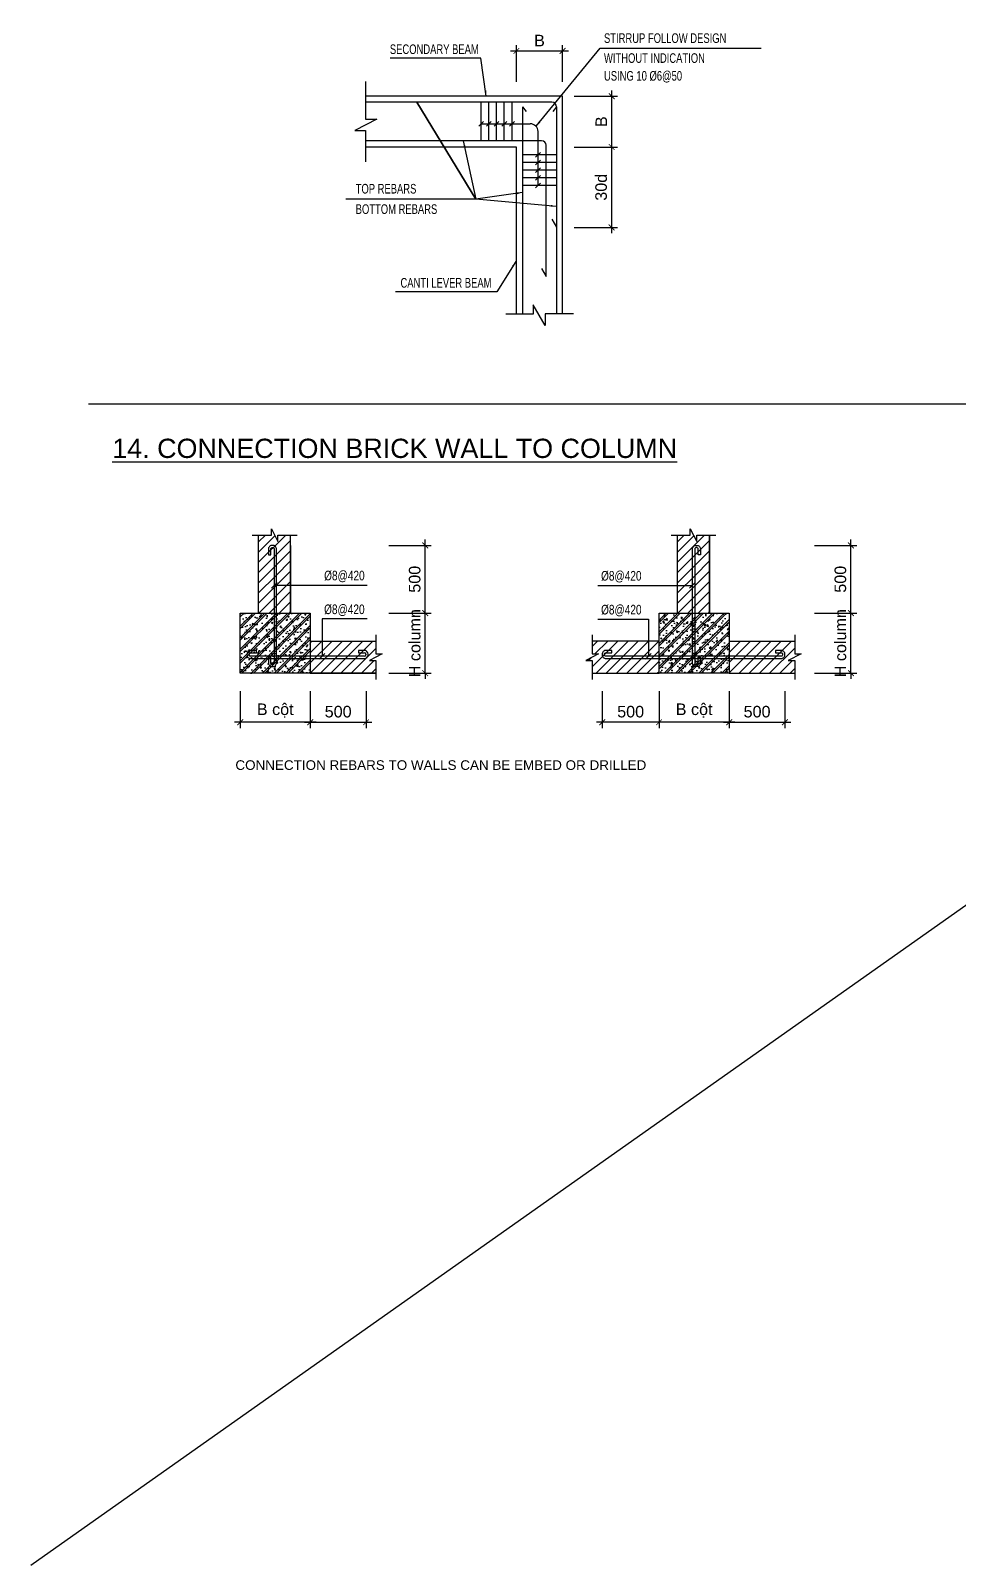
# Model space of a CAD drawing. Header units: millimetres. Extents: x -241424 to 696054, y -125618 to 93710.
# Drawn here: x 201026 to 225090, y -70002 to -30136 of the extents above; entities that cross this region are included whole.
import ezdxf

# ---------------------------------------------------------------- set-up
doc = ezdxf.new("R2010")
doc.units = ezdxf.units.MM
doc.header["$LTSCALE"] = 7
doc.header["$PDMODE"] = 3
doc.layers.get('0').update_dxf_attribs({"linetype": 'CONTINUOUS'})
doc.layers.get('Defpoints').update_dxf_attribs({"color": 6, "linetype": 'CONTINUOUS'})
for name, color, linetype in [('CDC_02_DIM', 1, 'CONTINUOUS'), ('CDC_03_BORDER', 3, 'CONTINUOUS'), ('CDC_05_STEEL', 4, 'CONTINUOUS'), ('CDC_06_TEXT', 2, 'CONTINUOUS'), ('CDC_09_COLUMN', 4, 'CONTINUOUS'), ('CDC_10_HATCH', 251, 'CONTINUOUS'), ('CDC_11_NOTE', 8, 'CONTINUOUS')]:
    doc.layers.add(name, color=color, linetype=linetype)
doc.layers.add('KCS_Plotter', color=11, linetype='CONTINUOUS', plot=False)
doc.styles.add('ARIAL', font='arial.ttf')
doc.dimstyles.new('DIM1-25', dxfattribs={"dimscale": 1.2, "dimtxt": 250, "dimasz": 125, "dimexe": 125, "dimexo": 0.06, "dimgap": 100, "dimtad": 1, "dimdec": 0, "dimzin": 0, "dimdsep": 46, "dimtxsty": 'ARIAL', "dimblk": 'ARCHTICK', "dimcen": 100, "dimdle": 125, "dimclrd": 256, "dimclre": 1, "dimclrt": 2, "dimadec": 0, "dimazin": 0, "dimtfac": 1, "dimtdec": 0, "dimtix": 1, "dimtmove": 2, "dimatfit": 0, "dimfxl": 1, "dimtolj": 1, "dimtzin": 0, "dimarcsym": 0})
pattern_1 = [(45, (-2284938.92, -1509088.31), (-132.582521, 132.582521), [])]

# ---------------------------------------------------------------- blocks, each defined once
blk = doc.blocks.new('_ArchTick')
at = {"color": 0, "linetype": 'ByBlock', "const_width": 0.15}
blk.add_lwpolyline([(-0.5, -0.5), (0.5, 0.5)], dxfattribs=at)
blk = doc.blocks.new('*D327')
at = {"layer": 'CDC_02_DIM', "color": 1, "lineweight": -2, "transparency": 16777216}
for p, q in [((206467, -47297), (206467, -48251)), ((208287, -47297), (208287, -48251))]:
    blk.add_line(p, q, dxfattribs=at)
at = {"layer": 'CDC_02_DIM', "lineweight": -2, "transparency": 16777216}
blk.add_line((208437, -48101), (206317, -48101), dxfattribs=at)
at = {"layer": 'Defpoints', "color": 0, "transparency": 16777216}
for p in [(206467, -47297), (208287, -47297), (206467, -48101)]:
    blk.add_point(p, dxfattribs=at)
at = {"layer": 'CDC_02_DIM', "lineweight": -2, "transparency": 16777216, "xscale": 150, "yscale": 150, "zscale": 150, "rotation": 180}
blk.add_blockref('_ArchTick', (206467, -48101), dxfattribs=at)
at = {"layer": 'CDC_02_DIM', "lineweight": -2, "transparency": 16777216, "xscale": 150, "yscale": 150, "zscale": 150}
blk.add_blockref('_ArchTick', (208287, -48101), dxfattribs=at)
at = {"layer": 'CDC_02_DIM', "color": 2, "transparency": 16777216, "insert": (207377, -47797), "char_height": 300, "attachment_point": 5, "style": 'ARIAL'}
blk.add_mtext('\\A1;B cột', dxfattribs=at)
blk = doc.blocks.new('*D328')
at = {"layer": 'CDC_02_DIM', "color": 1, "lineweight": -2, "transparency": 16777216}
for p, q in [((208287, -47297), (208287, -48251)), ((209736, -47297), (209736, -48251))]:
    blk.add_line(p, q, dxfattribs=at)
at = {"layer": 'CDC_02_DIM', "lineweight": -2, "transparency": 16777216}
blk.add_line((208137, -48101), (209886, -48101), dxfattribs=at)
at = {"layer": 'Defpoints', "color": 0, "transparency": 16777216}
for p in [(208287, -47297), (209736, -47297), (209736, -48101)]:
    blk.add_point(p, dxfattribs=at)
at = {"layer": 'CDC_02_DIM', "lineweight": -2, "transparency": 16777216, "xscale": 150, "yscale": 150, "zscale": 150, "rotation": 180}
blk.add_blockref('_ArchTick', (208287, -48101), dxfattribs=at)
at = {"layer": 'CDC_02_DIM', "lineweight": -2, "transparency": 16777216, "xscale": 150, "yscale": 150, "zscale": 150}
blk.add_blockref('_ArchTick', (209736, -48101), dxfattribs=at)
at = {"layer": 'CDC_02_DIM', "color": 2, "transparency": 16777216, "insert": (209011, -47828), "char_height": 300, "attachment_point": 5, "style": 'ARIAL'}
blk.add_mtext('\\A1;500', dxfattribs=at)
blk = doc.blocks.new('*D329')
at = {"layer": 'CDC_02_DIM', "color": 1, "lineweight": -2, "transparency": 16777216}
for p, q in [((217346, -47297), (217346, -48251)), ((219166, -47297), (219166, -48251))]:
    blk.add_line(p, q, dxfattribs=at)
at = {"layer": 'CDC_02_DIM', "lineweight": -2, "transparency": 16777216}
blk.add_line((219316, -48101), (217196, -48101), dxfattribs=at)
at = {"layer": 'Defpoints', "color": 0, "transparency": 16777216}
for p in [(217346, -47297), (219166, -47297), (217346, -48101)]:
    blk.add_point(p, dxfattribs=at)
at = {"layer": 'CDC_02_DIM', "lineweight": -2, "transparency": 16777216, "xscale": 150, "yscale": 150, "zscale": 150, "rotation": 180}
blk.add_blockref('_ArchTick', (217346, -48101), dxfattribs=at)
at = {"layer": 'CDC_02_DIM', "lineweight": -2, "transparency": 16777216, "xscale": 150, "yscale": 150, "zscale": 150}
blk.add_blockref('_ArchTick', (219166, -48101), dxfattribs=at)
at = {"layer": 'CDC_02_DIM', "color": 2, "transparency": 16777216, "insert": (218256, -47797), "char_height": 300, "attachment_point": 5, "style": 'ARIAL'}
blk.add_mtext('\\A1;B cột', dxfattribs=at)
blk = doc.blocks.new('*D330')
at = {"layer": 'CDC_02_DIM', "color": 1, "lineweight": -2, "transparency": 16777216}
for p, q in [((215868, -47297), (215868, -48251)), ((217346, -47297), (217346, -48251))]:
    blk.add_line(p, q, dxfattribs=at)
at = {"layer": 'CDC_02_DIM', "lineweight": -2, "transparency": 16777216}
blk.add_line((217496, -48101), (215718, -48101), dxfattribs=at)
at = {"layer": 'Defpoints', "color": 0, "transparency": 16777216}
for p in [(215868, -47297), (217346, -47297), (215868, -48101)]:
    blk.add_point(p, dxfattribs=at)
at = {"layer": 'CDC_02_DIM', "lineweight": -2, "transparency": 16777216, "xscale": 150, "yscale": 150, "zscale": 150, "rotation": 180}
blk.add_blockref('_ArchTick', (215868, -48101), dxfattribs=at)
at = {"layer": 'CDC_02_DIM', "lineweight": -2, "transparency": 16777216, "xscale": 150, "yscale": 150, "zscale": 150}
blk.add_blockref('_ArchTick', (217346, -48101), dxfattribs=at)
at = {"layer": 'CDC_02_DIM', "color": 2, "transparency": 16777216, "insert": (216607, -47828), "char_height": 300, "attachment_point": 5, "style": 'ARIAL'}
blk.add_mtext('\\A1;500', dxfattribs=at)
blk = doc.blocks.new('*D331')
at = {"layer": 'CDC_02_DIM', "color": 1, "lineweight": -2, "transparency": 16777216}
for p, q in [((219166, -47297), (219166, -48251)), ((220615, -47297), (220615, -48251))]:
    blk.add_line(p, q, dxfattribs=at)
at = {"layer": 'CDC_02_DIM', "lineweight": -2, "transparency": 16777216}
blk.add_line((219016, -48101), (220765, -48101), dxfattribs=at)
at = {"layer": 'Defpoints', "color": 0, "transparency": 16777216}
for p in [(219166, -47297), (220615, -47297), (220615, -48101)]:
    blk.add_point(p, dxfattribs=at)
at = {"layer": 'CDC_02_DIM', "lineweight": -2, "transparency": 16777216, "xscale": 150, "yscale": 150, "zscale": 150, "rotation": 180}
blk.add_blockref('_ArchTick', (219166, -48101), dxfattribs=at)
at = {"layer": 'CDC_02_DIM', "lineweight": -2, "transparency": 16777216, "xscale": 150, "yscale": 150, "zscale": 150}
blk.add_blockref('_ArchTick', (220615, -48101), dxfattribs=at)
at = {"layer": 'CDC_02_DIM', "color": 2, "transparency": 16777216, "insert": (219890, -47828), "char_height": 300, "attachment_point": 5, "style": 'ARIAL'}
blk.add_mtext('\\A1;500', dxfattribs=at)
blk = doc.blocks.new('*D332')
at = {"layer": 'CDC_02_DIM', "color": 1, "lineweight": -2, "transparency": 16777216}
for p, q in [((221382, -45267), (222478, -45267)), ((221382, -46827), (222478, -46827))]:
    blk.add_line(p, q, dxfattribs=at)
at = {"layer": 'CDC_02_DIM', "lineweight": -2, "transparency": 16777216}
for p, q in [((222328, -45267), (222328, -45117)), ((222328, -46827), (222328, -45267)), ((222328, -46827), (222328, -46977))]:
    blk.add_line(p, q, dxfattribs=at)
at = {"layer": 'Defpoints', "color": 0, "transparency": 16777216}
for p in [(221382, -45267), (222328, -45267), (221382, -46827)]:
    blk.add_point(p, dxfattribs=at)
at = {"layer": 'CDC_02_DIM', "lineweight": -2, "transparency": 16777216, "xscale": 150, "yscale": 150, "zscale": 150}
for p, rotation in [((222328, -45267), 270), ((222328, -46827), 90)]:
    blk.add_blockref('_ArchTick', p, dxfattribs=dict(at, rotation=rotation))
at = {"layer": 'CDC_02_DIM', "color": 2, "transparency": 16777216, "insert": (222056, -46047), "char_height": 300, "attachment_point": 5, "rotation": 90, "style": 'ARIAL'}
blk.add_mtext('\\A1;H column', dxfattribs=at)
blk = doc.blocks.new('*D333')
at = {"layer": 'CDC_02_DIM', "lineweight": -2, "transparency": 16777216}
blk.add_line((222328, -45417), (222328, -43356), dxfattribs=at)
at = {"layer": 'CDC_02_DIM', "color": 1, "lineweight": -2, "transparency": 16777216}
for p, q in [((221382, -43506), (222478, -43506)), ((221382, -45267), (222478, -45267))]:
    blk.add_line(p, q, dxfattribs=at)
at = {"layer": 'Defpoints', "color": 0, "transparency": 16777216}
for p in [(221382, -43506), (222328, -43506), (221382, -45267)]:
    blk.add_point(p, dxfattribs=at)
at = {"layer": 'CDC_02_DIM', "lineweight": -2, "transparency": 16777216, "xscale": 150, "yscale": 150, "zscale": 150}
for p, rotation in [((222328, -43506), 90), ((222328, -45267), 270)]:
    blk.add_blockref('_ArchTick', p, dxfattribs=dict(at, rotation=rotation))
at = {"layer": 'CDC_02_DIM', "color": 2, "transparency": 16777216, "insert": (222055, -44387), "char_height": 300, "attachment_point": 5, "rotation": 90, "style": 'ARIAL'}
blk.add_mtext('\\A1;500', dxfattribs=at)
blk = doc.blocks.new('*D334')
at = {"layer": 'CDC_02_DIM', "color": 1, "lineweight": -2, "transparency": 16777216}
for p, q in [((210326, -45267), (211422, -45267)), ((210326, -46827), (211422, -46827))]:
    blk.add_line(p, q, dxfattribs=at)
at = {"layer": 'CDC_02_DIM', "lineweight": -2, "transparency": 16777216}
for p, q in [((211272, -45267), (211272, -45117)), ((211272, -46827), (211272, -45267)), ((211272, -46827), (211272, -46977))]:
    blk.add_line(p, q, dxfattribs=at)
at = {"layer": 'Defpoints', "color": 0, "transparency": 16777216}
for p in [(210326, -45267), (211272, -45267), (210326, -46827)]:
    blk.add_point(p, dxfattribs=at)
at = {"layer": 'CDC_02_DIM', "lineweight": -2, "transparency": 16777216, "xscale": 150, "yscale": 150, "zscale": 150}
for p, rotation in [((211272, -45267), 270), ((211272, -46827), 90)]:
    blk.add_blockref('_ArchTick', p, dxfattribs=dict(at, rotation=rotation))
at = {"layer": 'CDC_02_DIM', "color": 2, "transparency": 16777216, "insert": (211000, -46047), "char_height": 300, "attachment_point": 5, "rotation": 90, "style": 'ARIAL'}
blk.add_mtext('\\A1;H column', dxfattribs=at)
blk = doc.blocks.new('*D335')
at = {"layer": 'CDC_02_DIM', "lineweight": -2, "transparency": 16777216}
blk.add_line((211272, -45417), (211272, -43356), dxfattribs=at)
at = {"layer": 'CDC_02_DIM', "color": 1, "lineweight": -2, "transparency": 16777216}
for p, q in [((210326, -43506), (211422, -43506)), ((210326, -45267), (211422, -45267))]:
    blk.add_line(p, q, dxfattribs=at)
at = {"layer": 'Defpoints', "color": 0, "transparency": 16777216}
for p in [(210326, -43506), (211272, -43506), (210326, -45267)]:
    blk.add_point(p, dxfattribs=at)
at = {"layer": 'CDC_02_DIM', "lineweight": -2, "transparency": 16777216, "xscale": 150, "yscale": 150, "zscale": 150}
for p, rotation in [((211272, -43506), 90), ((211272, -45267), 270)]:
    blk.add_blockref('_ArchTick', p, dxfattribs=dict(at, rotation=rotation))
at = {"layer": 'CDC_02_DIM', "color": 2, "transparency": 16777216, "insert": (210999, -44387), "char_height": 300, "attachment_point": 5, "rotation": 90, "style": 'ARIAL'}
blk.add_mtext('\\A1;500', dxfattribs=at)
blk = doc.blocks.new('*D337')
at = {"layer": 'CDC_02_DIM', "lineweight": -2, "transparency": 16777216}
blk.add_line((216114, -35397), (216114, -33009), dxfattribs=at)
at = {"layer": 'CDC_02_DIM', "color": 1, "lineweight": -2, "transparency": 16777216}
for p, q in [((215144, -33159), (216264, -33159)), ((215144, -35247), (216264, -35247))]:
    blk.add_line(p, q, dxfattribs=at)
at = {"layer": 'Defpoints', "color": 0, "transparency": 16777216}
for p in [(215144, -33159), (216114, -33159), (215144, -35247)]:
    blk.add_point(p, dxfattribs=at)
at = {"layer": 'CDC_02_DIM', "lineweight": -2, "transparency": 16777216, "xscale": 150, "yscale": 150, "zscale": 150}
for p, rotation in [((216114, -33159), 90), ((216114, -35247), 270)]:
    blk.add_blockref('_ArchTick', p, dxfattribs=dict(at, rotation=rotation))
at = {"layer": 'CDC_02_DIM', "color": 2, "transparency": 16777216, "insert": (215841, -34203), "char_height": 300, "attachment_point": 5, "rotation": 90, "style": 'ARIAL'}
blk.add_mtext('\\A1;30d', dxfattribs=at)
blk = doc.blocks.new('*D338')
at = {"layer": 'CDC_02_DIM', "color": 1, "lineweight": -2, "transparency": 16777216}
for p, q in [((215144, -31839), (216264, -31839)), ((215144, -33159), (216264, -33159))]:
    blk.add_line(p, q, dxfattribs=at)
at = {"layer": 'CDC_02_DIM', "lineweight": -2, "transparency": 16777216}
blk.add_line((216114, -33309), (216114, -31689), dxfattribs=at)
at = {"layer": 'Defpoints', "color": 0, "transparency": 16777216}
for p in [(215144, -31839), (216114, -31839), (215144, -33159)]:
    blk.add_point(p, dxfattribs=at)
at = {"layer": 'CDC_02_DIM', "lineweight": -2, "transparency": 16777216, "xscale": 150, "yscale": 150, "zscale": 150}
for p, rotation in [((216114, -31839), 90), ((216114, -33159), 270)]:
    blk.add_blockref('_ArchTick', p, dxfattribs=dict(at, rotation=rotation))
at = {"layer": 'CDC_02_DIM', "color": 2, "transparency": 16777216, "insert": (215844, -32499), "char_height": 300, "attachment_point": 5, "rotation": 90, "style": 'ARIAL'}
blk.add_mtext('\\A1;B', dxfattribs=at)
blk = doc.blocks.new('*D339')
at = {"layer": 'CDC_02_DIM', "lineweight": -2, "transparency": 16777216}
blk.add_line((213490, -30662), (214989, -30662), dxfattribs=at)
at = {"layer": 'CDC_02_DIM', "color": 1, "lineweight": -2, "transparency": 16777216}
for p, q in [((213640, -31463), (213640, -30512)), ((214839, -31463), (214839, -30512))]:
    blk.add_line(p, q, dxfattribs=at)
at = {"layer": 'Defpoints', "color": 0, "transparency": 16777216}
for p in [(214839, -30662), (213640, -31463), (214839, -31463)]:
    blk.add_point(p, dxfattribs=at)
at = {"layer": 'CDC_02_DIM', "lineweight": -2, "transparency": 16777216, "xscale": 150, "yscale": 150, "zscale": 150, "rotation": 180}
blk.add_blockref('_ArchTick', (213640, -30662), dxfattribs=at)
at = {"layer": 'CDC_02_DIM', "lineweight": -2, "transparency": 16777216, "xscale": 150, "yscale": 150, "zscale": 150}
blk.add_blockref('_ArchTick', (214839, -30662), dxfattribs=at)
at = {"layer": 'CDC_02_DIM', "color": 2, "transparency": 16777216, "insert": (214240, -30392), "char_height": 300, "attachment_point": 5, "style": 'ARIAL'}
blk.add_mtext('\\A1;B', dxfattribs=at)

msp = doc.modelspace()

# ---------------------------------------------------------------- hatches: boundary and pattern name
at = {"layer": 'CDC_10_HATCH', "ltscale": 30}
h = msp.add_hatch(dxfattribs=at)
h.set_pattern_fill('ANSI31', color=256, scale=1500, style=0)
h.set_pattern_definition([(45, (-2295817.86, -1233612.35), (-132.582521, 132.582521), [])])
h.paths.add_polyline_path([(207776.7, -43241.6), (207443.9, -43241.6), (207443.9, -43408), (207277.5, -43075.2), (207277.5, -43241.6), (206944.7, -43241.6), (206944.7, -44544.9), (207330.7, -44544.9), (207330.7, -43605.1, -0.4142136), (207429.7, -43506.1), (207443.3, -43506.1, -0.4142136), (207542.3, -43605.1), (207542.3, -43755.1), (207482.3, -43755.1), (207482.3, -43605.1, 0.4142136), (207443.3, -43566.1), (207429.7, -43566.1, 0.4142136), (207390.7, -43605.1), (207390.7, -45267), (207776.7, -45267)])
h.paths.add_polyline_path([(207330.7, -44544.9), (206944.7, -44544.9), (206944.7, -45267), (207330.7, -45267)], flags=17)
h.paths.add_polyline_path([(207390.7, -44484.9), (207330.7, -44544.9), (207330.7, -45267), (207390.7, -45267)], flags=17)
h.paths.add_polyline_path([(207390.7, -43605.1, -0.4142136), (207429.7, -43566.1), (207443.3, -43566.1, -0.4142136), (207482.3, -43605.1), (207482.3, -43755.1), (207542.3, -43755.1), (207542.3, -43605.1, 0.4142136), (207443.3, -43506.1), (207429.7, -43506.1, 0.4142136), (207330.7, -43605.1), (207330.7, -44544.9), (207390.7, -44484.9)], flags=17)
h = msp.add_hatch(dxfattribs=at)
h.set_pattern_fill('ANSI31', color=256, scale=1500, style=0)
h.set_pattern_definition([(45, (-2284938.92, -1233612.35), (-132.582521, 132.582521), [])])
h.paths.add_polyline_path([(218655.7, -43241.6), (218322.9, -43241.6), (218322.9, -43408), (218156.5, -43075.2), (218156.5, -43241.6), (217823.7, -43241.6), (217823.7, -44544.9), (218209.7, -44544.9), (218209.7, -43605.1, -0.4142136), (218308.7, -43506.1), (218322.2, -43506.1, -0.4142136), (218421.2, -43605.1), (218421.2, -43755.1), (218361.2, -43755.1), (218361.2, -43605.1, 0.4142136), (218322.2, -43566.1), (218308.7, -43566.1, 0.4142136), (218269.7, -43605.1), (218269.7, -45267), (218655.7, -45267)])
h.paths.add_polyline_path([(218209.7, -44544.9), (217823.7, -44544.9), (217823.7, -45267), (218209.7, -45267)], flags=17)
h.paths.add_polyline_path([(218269.7, -44484.9), (218209.7, -44544.9), (218209.7, -45267), (218269.7, -45267)], flags=17)
h.paths.add_polyline_path([(218269.7, -43605.1, -0.4142136), (218308.7, -43566.1), (218322.2, -43566.1, -0.4142136), (218361.2, -43605.1), (218361.2, -43755.1), (218421.2, -43755.1), (218421.2, -43605.1, 0.4142136), (218322.2, -43506.1), (218308.7, -43506.1, 0.4142136), (218209.7, -43605.1), (218209.7, -44544.9), (218269.7, -44484.9)], flags=17)
h = msp.add_hatch(dxfattribs=at)
h.set_pattern_fill('BT-01', color=256, scale=50, style=0, pattern_type=2)
h.set_pattern_definition([(50, (-151809.74, -188469.85), (358.6301, -31.37607), [37.5, -412.5]), (355, (-151809.74, -188469.85), (-69.37567, 376.09607), [30, -330]), (100.4514, (-151779.86, -188472.47), (289.2547, 344.71977), [31.8701, -350.57106]), (46.1842, (-151809.74, -188369.85), (533.6205, -82.7595), [56.25, -618.75]), (96.6356, (-151765.27, -188376.75), (467.33135, 487.05894), [47.80514, -525.8565]), (351.1842, (-151809.74, -188369.85), (467.331, 487.0593), [45, -495]), (21, (-151759.74, -188394.85), (298.45353, -201.30945), [37.5, -412.5]), (326, (-151759.74, -188394.85), (121.65767, 362.57502), [30, -330]), (71.4514, (-151734.87, -188411.63), (420.1113, 161.26525), [31.8701, -350.57106]), (37.5, (-151809.74, -188469.85), (6.079928, 166.446927), [0, -326, 0, -335, 0, -331.25]), (7.5, (-151809.74, -188469.85), (131.53477, 197.20586), [0, -191, 0, -318.5, 0, -126.25]), (327.5, (-151921.24, -188469.85), (266.91122, -11.277436), [0, -125, 0, -390, 0, -517.5]), (317.5, (-151971.24, -188469.85), (291.59308, 50.05249), [0, -162.5, 0, -259, 0, -367.5]), (45, (-151809.74, -188469.85), (-150.26019, 150.26019), []), (45, (-151809.74, -188408.6), (-150.26019, 150.26019), [])])
h.paths.add_polyline_path([(208287.1, -45267), (207349.7, -45267), (207349.7, -46385.6), (208287.1, -46385.6)], flags=17)
h.paths.add_polyline_path([(207349.7, -45267), (206467.1, -45267), (206467.1, -46827), (208287.1, -46827), (208287.1, -46385.6), (207349.7, -46385.6), (207349.7, -46647.7, -0.4662738), (207304, -46686.1, -0.0436331), (207297.2, -46686.7), (207310.7, -46686.7, 0.4142136), (207349.7, -46647.7), (207349.7, -46385.6), (206646.4, -46385.6, -0.4662738), (206608, -46339.9, -0.0436331), (206607.4, -46333.1), (206607.4, -46346.6, 0.4142136), (206646.4, -46385.6), (207349.7, -46385.6)])
h = msp.add_hatch(dxfattribs=at)
h.set_pattern_fill('BT-01', color=256, scale=50, style=0, pattern_type=2)
h.set_pattern_definition([(50, (-148896.3, -188469.85), (358.6301, -31.37607), [37.5, -412.5]), (355, (-148896.3, -188469.85), (-69.37567, 376.09607), [30, -330]), (100.4514, (-148866.4, -188472.47), (289.2547, 344.71977), [31.8701, -350.57106]), (46.1842, (-148896.3, -188369.85), (533.6205, -82.7595), [56.25, -618.75]), (96.6356, (-148851.83, -188376.75), (467.33135, 487.05894), [47.80514, -525.8565]), (351.1842, (-148896.3, -188369.85), (467.331, 487.0593), [45, -495]), (21, (-148846.3, -188394.85), (298.45353, -201.30945), [37.5, -412.5]), (326, (-148846.3, -188394.85), (121.65767, 362.57502), [30, -330]), (71.4514, (-148821.43, -188411.63), (420.1113, 161.26525), [31.8701, -350.57106]), (37.5, (-148896.3, -188469.85), (6.079928, 166.446927), [0, -326, 0, -335, 0, -331.25]), (7.5, (-148896.3, -188469.85), (131.53477, 197.205856), [0, -191, 0, -318.5, 0, -126.25]), (327.5, (-149007.8, -188469.85), (266.91122, -11.277436), [0, -125, 0, -390, 0, -517.5]), (317.5, (-149057.8, -188469.85), (291.59308, 50.05249), [0, -162.5, 0, -259, 0, -367.5]), (45, (-148896.3, -188469.85), (-150.26019, 150.26019), []), (45, (-148896.3, -188408.6), (-150.26019, 150.26019), [])])
h.paths.add_polyline_path([(219166, -45267), (218228.7, -45267), (218228.7, -46385.6), (219166, -46385.6)])
h.paths.add_polyline_path([(218228.7, -45267), (217346, -45267), (217346, -46385.6), (218228.7, -46385.6)])
h.paths.add_polyline_path([(218228.7, -46647.7), (218228.7, -46385.6), (217346, -46385.6), (217346, -46827), (219166, -46827), (219166, -46385.6), (218228.7, -46385.6), (218228.7, -46647.7, -0.4662738), (218182.9, -46686.1, -0.0436331), (218176.1, -46686.7), (218189.7, -46686.7, 0.4142136)])
h = msp.add_hatch(dxfattribs=at)
h.set_pattern_fill('ANSI31', color=256, scale=1500, style=0)
h.set_pattern_definition([(45, (-2287852.36, -1509088.31), (-132.582521, 132.582521), [])])
h.paths.add_polyline_path([(209988, -45995), (208592.3, -45995), (208592.3, -46385.6), (208287.1, -46385.6), (208287.1, -46827), (209988, -46827), (209988, -46494.2), (209821.6, -46494.2), (210154.4, -46327.8), (209988, -46327.8)])
h.paths.add_polyline_path([(208592.3, -45995), (208287.1, -45995), (208287.1, -46385.6), (208592.3, -46385.6)])
h = msp.add_hatch(dxfattribs=at)
h.set_pattern_fill('ANSI31', color=256, scale=1500, style=0)
h.set_pattern_definition(pattern_1)
h.paths.add_polyline_path([(217087.3, -45995), (215608, -45995), (215608, -46327.8), (215774.4, -46327.8), (215441.6, -46494.2), (215608, -46494.2), (215608, -46827), (217346, -46827), (217346, -46385.6), (217087.3, -46385.6)])
h.paths.add_polyline_path([(217346, -45995), (217087.3, -45995), (217087.3, -46385.6), (217346, -46385.6)], flags=17)
h = msp.add_hatch(dxfattribs=at)
h.set_pattern_fill('ANSI31', color=256, scale=1500, style=0)
h.set_pattern_definition(pattern_1)
h.paths.add_polyline_path([(220866.9, -45995), (219166, -45995), (219166, -46827), (220866.9, -46827), (220866.9, -46494.2), (220700.5, -46494.2), (221033.3, -46327.8), (220866.9, -46327.8)])

# ---------------------------------------------------------------- linework, layer by layer
at = {"layer": 'CDC_03_BORDER'}
for p, q in [((202526, -39826), (225840.2, -39826)), ((206944.7, -45267), (206944.7, -43241.6)), ((207776.7, -45267), (207776.7, -43241.6)), ((217823.7, -45267), (217823.7, -43241.6)), ((217823.7, -45267), (217823.7, -43241.6)), ((218655.7, -43241.6), (218655.7, -45267)), ((218655.7, -45267), (218655.7, -43241.6)), ((206944.7, -45267), (206944.7, -43511.1)), ((207776.7, -43511.1), (207776.7, -45267)), ((208287.1, -45995), (209988, -45995)), ((208287.1, -45995), (209988, -45995)), ((217346, -45995), (215608, -45995)), ((219166, -45995), (220866.9, -45995)), ((209988, -46827), (208287.1, -46827)), ((208287.1, -46827), (209988, -46827)), ((215608, -46827), (217346, -46827)), ((219166, -46827), (220866.9, -46827))]:
    msp.add_line(p, q, dxfattribs=at)
for points in [[(209720, -31454), (209720, -32437.6), (210017.9, -32437.6), (209448, -32729.2), (209720, -32729.2), (209720, -33544.8)], [(214839.3, -37489.9), (214839.3, -31838.6), (209720, -31838.6)], [(213639.9, -37498.8), (213639.9, -33158.6), (209720, -33158.6)], [(215119.4, -37489.9), (214390.4, -37489.9), (214390.4, -37798.9), (214073.1, -37259.9), (214073.1, -37498.8), (213368.7, -37498.8)], [(206778.3, -43241.6), (207277.5, -43241.6), (207277.5, -43075.2), (207443.9, -43408), (207443.9, -43241.6), (207943.1, -43241.6)], [(217657.3, -43241.6), (218156.5, -43241.6), (218156.5, -43075.2), (218322.9, -43408), (218322.9, -43241.6), (218822.1, -43241.6)], [(209988, -45828.6), (209988, -46327.8), (210154.4, -46327.8), (209821.6, -46494.2), (209988, -46494.2), (209988, -46993.4)], [(215608, -45828.6), (215608, -46327.8), (215774.4, -46327.8), (215441.6, -46494.2), (215608, -46494.2), (215608, -46993.4)], [(220866.9, -45828.6), (220866.9, -46327.8), (221033.3, -46327.8), (220700.5, -46494.2), (220866.9, -46494.2), (220866.9, -46993.4)]]:
    msp.add_lwpolyline(points, dxfattribs=at)
at = {"layer": 'CDC_05_STEEL'}
for p, q in [((214563.3, -31994.6), (209720, -31994.6)), ((212725.6, -32994.2), (212725.6, -31994.6)), ((212925.6, -32994.2), (212925.6, -31994.6)), ((213125.6, -32994.2), (213125.6, -31994.6)), ((213325.6, -32994.2), (213325.6, -31994.6)), ((213525.6, -32994.2), (213525.6, -31994.6)), ((213795.9, -32115.8), (213795.9, -37498.8)), ((213795.9, -32115.8), (213896.4, -32234)), ((214683.3, -32115.8), (214582.8, -32234)), ((214683.3, -32114.6), (214683.3, -37489.9)), ((214293.3, -32994.2), (209720, -32994.2)), ((214683.3, -33358.6), (213795.9, -33358.6)), ((214683.3, -33558.6), (213795.9, -33558.6)), ((214683.3, -33758.6), (213795.9, -33758.6)), ((214683.3, -33958.6), (213795.9, -33958.6)), ((214683.3, -34158.6), (213795.9, -34158.6)), ((214560.9, -35035.1), (214683.3, -35241.4)), ((206886.1, -46234.1), (206736.1, -46234.1)), ((206886.1, -46294.1), (206886.1, -46234.1)), ((209689, -46234.1), (209539, -46234.1)), ((209539, -46234.1), (209539, -46294.1)), ((206637.1, -46333.1), (206637.1, -46346.6)), ((206697.1, -46346.6), (206697.1, -46333.1)), ((206736.1, -46294.1), (206886.1, -46294.1)), ((209689, -46385.6), (206736.1, -46385.6)), ((206736.1, -46445.6), (209689, -46445.6)), ((209539, -46294.1), (209689, -46294.1)), ((209728, -46333.1), (209728, -46346.6)), ((209788, -46346.6), (209788, -46333.1))]:
    msp.add_line(p, q, dxfattribs=at)
msp.add_lwpolyline([(214290.9, -36312.5), (214413.3, -36518.8), (214413.3, -33114.2)], dxfattribs=at)
for points in [[(207258.2, -43755.1), (207258.2, -43605.1, -0.4142136), (207297.2, -43566.1), (207310.7, -43566.1, -0.4142136), (207349.7, -43605.1), (207349.7, -46558, -0.4142136), (207310.7, -46597), (207297.2, -46597, -0.4142136), (207258.2, -46558), (207258.2, -46408), (207198.2, -46408), (207198.2, -46558, 0.4142136), (207297.2, -46657), (207310.7, -46657, 0.4142136), (207409.7, -46558), (207409.7, -43605.1, 0.4142136), (207310.7, -43506.1), (207297.2, -43506.1, 0.4142136), (207198.2, -43605.1), (207198.2, -43755.1)], [(218361.2, -43755.1), (218361.2, -43605.1, 0.4142136), (218322.2, -43566.1), (218308.7, -43566.1, 0.4142136), (218269.7, -43605.1), (218269.7, -46558, 0.4142136), (218308.7, -46597), (218322.2, -46597, 0.4142136), (218361.2, -46558), (218361.2, -46408), (218421.2, -46408), (218421.2, -46558, -0.4142136), (218322.2, -46657), (218308.7, -46657, -0.4142136), (218209.7, -46558), (218209.7, -43605.1, -0.4142136), (218308.7, -43506.1), (218322.2, -43506.1, -0.4142136), (218421.2, -43605.1), (218421.2, -43755.1)], [(220365.5, -46294.1), (220515.5, -46294.1, -0.4142136), (220554.5, -46333.1), (220554.5, -46346.6, -0.4142136), (220515.5, -46385.6), (215967, -46385.6, -0.4142136), (215928, -46346.6), (215928, -46333.1, -0.4142136), (215967, -46294.1), (216117, -46294.1), (216117, -46234.1), (215967, -46234.1, 0.4142136), (215868, -46333.1), (215868, -46346.6, 0.4142136), (215967, -46445.6), (220515.5, -46445.6, 0.4142136), (220614.5, -46346.6), (220614.5, -46333.1, 0.4142136), (220515.5, -46234.1), (220365.5, -46234.1)]]:
    msp.add_lwpolyline(points, format="xyb", close=True, dxfattribs=at)
for centre, radius, start, end in [((214563.3, -32114.6), 120, 0, 90), ((214293.3, -33114.2), 120, 0, 90), ((206736.1, -46333.1), 99, 90, 180), ((209689, -46333.1), 99, 0, 90), ((206736.1, -46346.6), 99, 180, 270), ((206736.1, -46333.1), 39, 90, 180), ((206736.1, -46346.6), 39, 180, 270), ((209689, -46333.1), 39, 0, 90), ((209689, -46346.6), 99, 270, 0), ((209689, -46346.6), 39, 270, 0)]:
    msp.add_arc(centre, radius, start, end, dxfattribs=at)
at = {"layer": 'CDC_09_COLUMN'}
for points in [[(206467.1, -46827), (206467.1, -45267), (208287.1, -45267), (208287.1, -46827)], [(217346, -46827), (217346, -45267), (219166, -45267), (219166, -46827)]]:
    msp.add_lwpolyline(points, close=True, dxfattribs=at)
at = {"layer": 'CDC_11_NOTE'}
for p, q in [((212588.3, -34513.7), (211058.3, -31993.2)), ((212663.7, -32614.3), (212787.4, -32493.7)), ((212725.6, -32554), (214001.5, -32554)), ((212863.7, -32614.3), (212987.4, -32493.7)), ((213063.7, -32614.3), (213187.4, -32493.7)), ((213263.7, -32614.3), (213387.4, -32493.7)), ((213463.7, -32614.3), (213587.4, -32493.7)), ((214201.5, -34158.6), (214201.5, -32754)), ((214139.6, -33418.9), (214263.3, -33298.3)), ((214139.6, -33618.9), (214263.3, -33498.3)), ((214139.6, -33818.9), (214263.3, -33698.3)), ((214139.6, -34018.9), (214263.3, -33898.3)), ((214139.6, -34218.9), (214263.3, -34098.3)), ((212588.3, -34513.7), (209289.9, -34513.7)), ((207276.6, -44618), (207422.8, -44471.7)), ((218136.6, -44618), (218282.8, -44471.7)), ((208519.2, -46458.8), (208665.4, -46312.5)), ((216995.7, -46458.8), (217142, -46312.5))]:
    msp.add_line(p, q, dxfattribs=at)
for points in [[(209761.6, -44544.9), (207349.7, -44544.9)], [(215755.7, -44544.9), (218209.7, -44544.9)], [(209761.6, -45418.7), (208592.3, -45418.7), (208592.3, -46385.6)], [(215755.7, -45420.7), (217068.8, -45420.7), (217068.8, -46385.6)]]:
    msp.add_lwpolyline(points, dxfattribs=at)
msp.add_arc((214001.5, -32754), 200, 0, 90, dxfattribs=at)
at = {"layer": 'KCS_Plotter'}
msp.add_line((201026, -70002.5), (285126, -10602.5), dxfattribs=at)

# ---------------------------------------------------------------- texts
at = {"layer": 'CDC_06_TEXT', "linetype": 'Continuous', "style": 'ARIAL', "width": 0.7}
for s, p in [('STIRRUP FOLLOW DESIGN', (215914.9, -30454.6)), ('WITHOUT INDICATION', (215914.9, -30972.2)), ('USING 10 %%C6@50', (215914.9, -31433.8)), ('TOP REBARS', (209466.4, -34366.4)), ('BOTTOM REBARS', (209466.4, -34895.8))]:
    msp.add_text(s, height=250, dxfattribs=at).set_placement(p)
at = {"layer": 'CDC_06_TEXT', "style": 'ARIAL'}
for s, width, p in [('SECONDARY BEAM', 0.7, (210353.7, -30742.4)), ('CANTI LEVER BEAM', 0.7, (210629.1, -36811.1)), ('%%C8@420', 0.75, (208646.8, -44415)), ('%%C8@420', 0.75, (215837.3, -44421.5)), ('%%C8@420', 0.75, (208645.5, -45292.4)), ('%%C8@420', 0.75, (215838.2, -45301.3))]:
    msp.add_text(s, height=250, dxfattribs=dict(at, width=width)).set_placement(p)
at = {"layer": 'CDC_06_TEXT', "color": 4, "style": 'ARIAL'}
msp.add_text('%%U14. CONNECTION BRICK WALL TO COLUMN', height=500, dxfattribs=at).set_placement((203144.1, -41235.6))
at = {"layer": 'CDC_06_TEXT', "style": 'ARIAL'}
msp.add_text('CONNECTION REBARS TO WALLS CAN BE EMBED OR DRILLED', height=250, dxfattribs=at).set_placement((206341.8, -49339.2))

# ---------------------------------------------------------------- dimensions: what is measured, and where the dimension line sits
at = {"layer": 'CDC_02_DIM'}
for base, p1, p2, text, picture, middle in [((214839.3, -30661.6), (213639.9, -31463), (214839.3, -31463), 'B', '*D339', (214239.6, -30391.6)), ((206467.1, -48101.3), (208287.1, -47296.9), (206467.1, -47296.9), 'B cột', '*D327', (207377.1, -47797.2)), ((209735.6, -48101.3), (208287.1, -47296.9), (209735.6, -47296.9), '500', '*D328', (209011.3, -47828.1)), ((215868, -48101.3), (217346, -47296.9), (215868, -47296.9), '500', '*D330', (216607, -47828.1)), ((217346, -48101.3), (219166, -47296.9), (217346, -47296.9), 'B cột', '*D329', (218256, -47797.2)), ((220614.5, -48101.3), (219166, -47296.9), (220614.5, -47296.9), '500', '*D331', (219890.3, -47828.1))]:
    dim = msp.add_linear_dim(base=base, p1=p1, p2=p2, text=text, dimstyle='DIM1-25', override={"dimtxsty": 'ARIAL'}, dxfattribs=at)
    dim.commit()
    dim.dimension.update_dxf_attribs({"geometry": picture, "text_midpoint": middle})
for base, p1, p2, text, picture, middle in [((216114.5, -31838.6), (215143.8, -33158.6), (215143.8, -31838.6), 'B', '*D338', (215844.5, -32498.6)), ((216114.5, -33158.6), (215143.8, -35246.7), (215143.8, -33158.6), '30d', '*D337', (215841.2, -34202.6)), ((211272.3, -43506.1), (210325.8, -45267), (210325.8, -43506.1), '500', '*D335', (210999.1, -44386.6)), ((222328.5, -43506.1), (221381.9, -45267), (221381.9, -43506.1), '500', '*D333', (222055.3, -44386.6)), ((211272.3, -45267), (210325.8, -46827), (210325.8, -45267), 'H column', '*D334', (210999.8, -46047)), ((222328.5, -45267), (221381.9, -46827), (221381.9, -45267), 'H column', '*D332', (222056, -46047))]:
    dim = msp.add_linear_dim(base=base, p1=p1, p2=p2, angle=90, text=text, dimstyle='DIM1-25', override={"dimtxsty": 'ARIAL'}, dxfattribs=at)
    dim.commit()
    dim.dimension.update_dxf_attribs({"geometry": picture, "text_midpoint": middle})

# ---------------------------------------------------------------- leaders
at = {"layer": 'CDC_11_NOTE'}
for points in [[(214149.6, -32619.6), (215817, -30590.4), (219992.8, -30590.4)], [(212858.3, -31838.6), (212713.4, -30853.6), (210364.6, -30853.6)], [(211056.9, -31994.6), (212588.3, -34513.7), (209211.2, -34513.7)], [(212260.9, -32993.7), (212588.3, -34513.7), (209211.2, -34513.7)], [(213795.9, -34340.5), (212588.3, -34513.7), (209211.2, -34513.7)], [(214683.3, -34700.3), (212588.3, -34513.7), (209211.2, -34513.7)], [(213624.2, -36134.9), (213134.5, -36922.2), (210499.1, -36922.2)]]:
    msp.add_leader(points, dimstyle='DIM1-25', override={"dimtxsty": 'ARIAL'}, dxfattribs=at)

doc.saveas('drawing.dxf')
